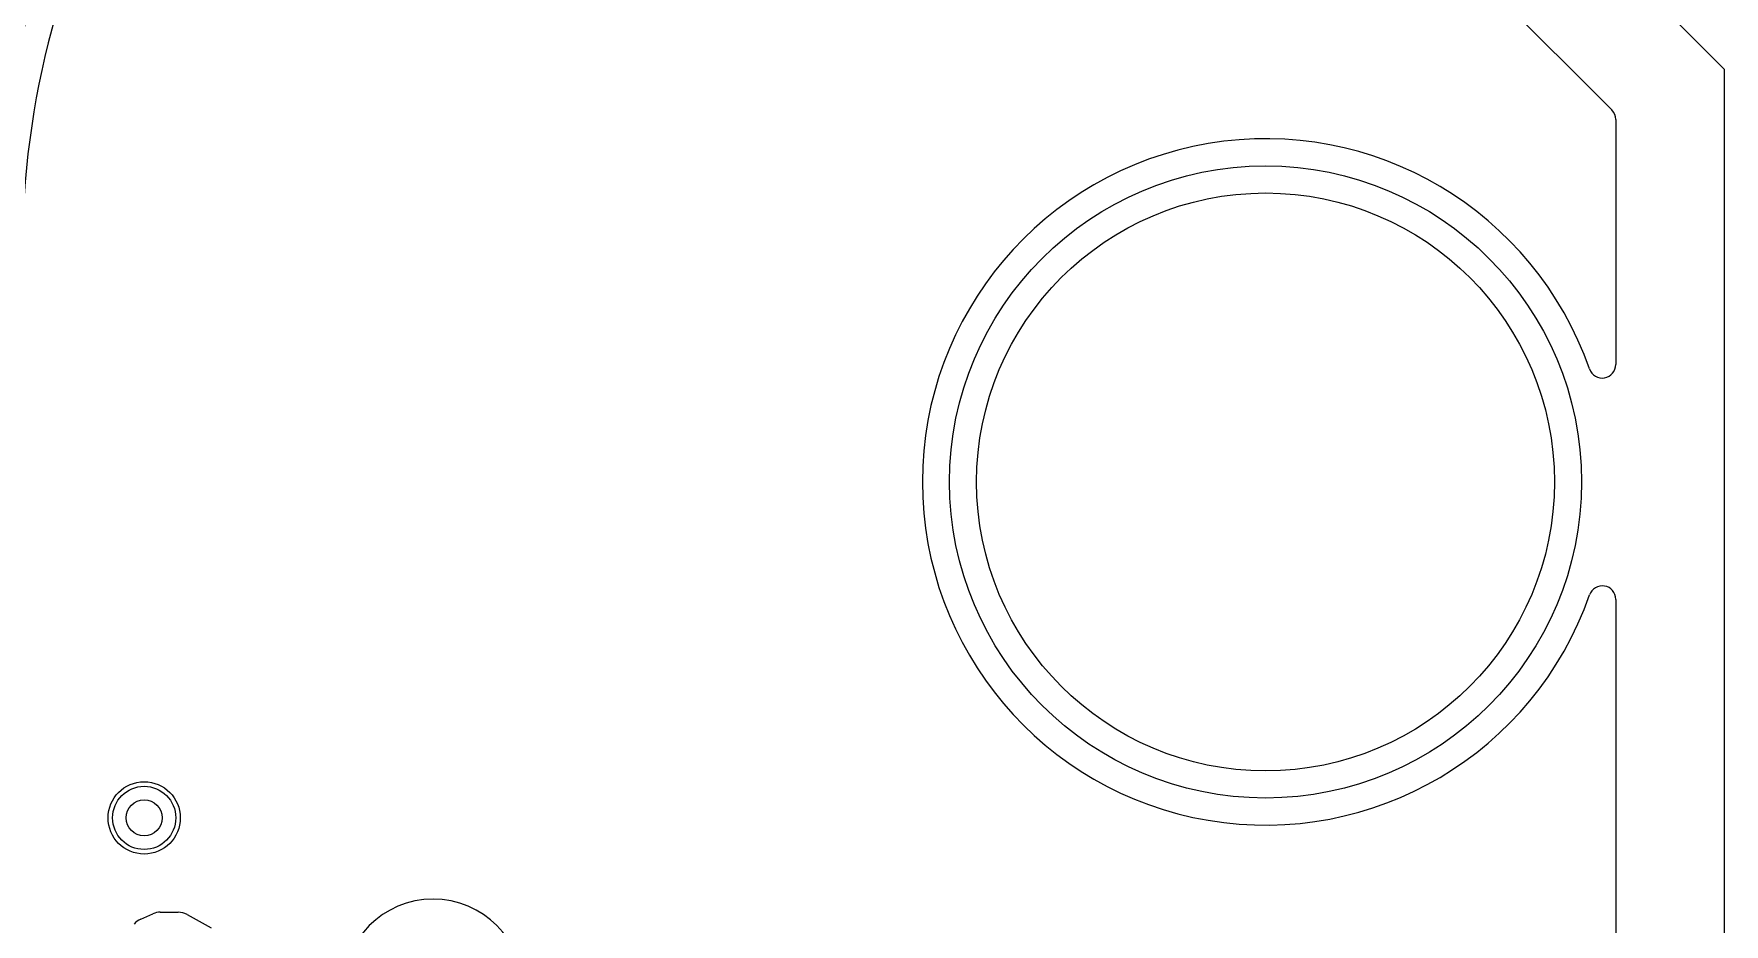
# Model space of a CAD drawing. Extents: x 0 to 57.1, y 0 to 59.8.
# Drawn here: x 47.79 to 57.15, y 39.61 to 44.54 of the extents above; entities that cross this region are included whole.
import ezdxf

# ---------------------------------------------------------------- set-up
doc = ezdxf.new("R2010")
doc.units = 0
for name, color, linetype in [('Hole', 1, 'CONTINUOUS'), ('L1', 3, 'CONTINUOUS'), ('L2', 3, 'CONTINUOUS'), ('L3', 3, 'CONTINUOUS'), ('L4', 3, 'CONTINUOUS'), ('Outline', 7, 'CONTINUOUS'), ('PartsSilk-A', 221, 'CONTINUOUS'), ('Resist-A', 2, 'CONTINUOUS'), ('Resist-B', 2, 'CONTINUOUS'), ('Silk-A', 140, 'CONTINUOUS')]:
    doc.layers.add(name, color=color, linetype=linetype)

msp = doc.modelspace()

# ---------------------------------------------------------------- linework, layer by layer
at = {"layer": 'Hole'}
for centre, radius in [((54.61, 42.06), 1.6), ((48.4, 40.2), 0.1)]:
    msp.add_circle(centre, radius, dxfattribs=at)
at = {"layer": 'L1'}
for p, q in [((54.18571, 46.46171), (56.52799, 44.11944)), ((56.54996, 44.06641), (56.54996, 42.71017)), ((56.54996, 41.40983), (56.54996, 35.27425))]:
    msp.add_line(p, q, dxfattribs=at)
msp.add_circle((48.4, 40.2), 0.2, dxfattribs=at)
for centre, radius, start, end in [((52.5, 43.73012), 5.375, 149.999873, 180), ((52.5, 43.73012), 5.225, 149.999881, 180), ((52.5, 43.33012), 5.075, 150.000006, 180), ((52.5, 43.33012), 4.925, 150.000017, 180), ((52.5, 43.33027), 4.77496, 150.00002, -179.9982), ((56.47496, 44.06641), 0.075, 0, 45), ((54.61, 42.06), 1.90004, 19.219773, -19.219773), ((56.47496, 42.71017), 0.075, -160.779896, 0), ((56.47496, 41.40983), 0.075, 0, 160.779896)]:
    msp.add_arc(centre, radius, start, end, dxfattribs=at)
at = {"layer": 'L2'}
for p, q in [((54.18571, 46.46171), (56.52799, 44.11944)), ((56.54996, 44.06641), (56.54996, 42.71017)), ((56.54996, 41.40983), (56.54996, 35.27425))]:
    msp.add_line(p, q, dxfattribs=at)
msp.add_circle((48.4, 40.2), 0.2, dxfattribs=at)
for centre, radius, start, end in [((56.47496, 44.06641), 0.075, 0, 45), ((54.61, 42.06), 1.90004, 19.219773, -19.219773), ((56.47496, 42.71017), 0.075, -160.779896, 0), ((56.47496, 41.40983), 0.075, 0, 160.779896)]:
    msp.add_arc(centre, radius, start, end, dxfattribs=at)
at = {"layer": 'L3'}
for p, q in [((54.18571, 46.46171), (56.52799, 44.11944)), ((56.54996, 44.06641), (56.54996, 42.71017)), ((56.54996, 41.40983), (56.54996, 35.27425))]:
    msp.add_line(p, q, dxfattribs=at)
msp.add_circle((48.4, 40.2), 0.2, dxfattribs=at)
for centre, radius, start, end in [((56.47496, 44.06641), 0.075, 0, 45), ((54.61, 42.06), 1.90004, 19.219773, -19.219773), ((56.47496, 42.71017), 0.075, -160.779896, 0), ((56.47496, 41.40983), 0.075, 0, 160.779896)]:
    msp.add_arc(centre, radius, start, end, dxfattribs=at)
at = {"layer": 'L4'}
for p, q in [((54.18571, 46.46171), (56.52799, 44.11944)), ((56.54996, 44.06641), (56.54996, 42.71017)), ((56.54996, 41.40983), (56.54996, 35.27425))]:
    msp.add_line(p, q, dxfattribs=at)
msp.add_circle((48.4, 40.2), 0.2, dxfattribs=at)
for centre, radius, start, end in [((56.47496, 44.06641), 0.075, 0, 45), ((54.61, 42.06), 1.90004, 19.219773, -19.219773), ((56.47496, 42.71017), 0.075, -160.779896, 0), ((56.47496, 41.40983), 0.075, 0, 160.779896)]:
    msp.add_arc(centre, radius, start, end, dxfattribs=at)
at = {"layer": 'Outline'}
for p, q in [((54.61, 46.886), (57.15, 44.346)), ((57.15, 44.346), (57.15, 34.845))]:
    msp.add_line(p, q, dxfattribs=at)
at = {"layer": 'PartsSilk-A'}
for start, end in [(90, -90), (-90, 90)]:
    msp.add_arc((50, 39.25), 0.5, start, end, dxfattribs=at)
at = {"layer": 'Resist-A'}
for centre, radius in [((54.61, 42.06), 1.75), ((48.4, 40.2), 0.175)]:
    msp.add_circle(centre, radius, dxfattribs=at)
at = {"layer": 'Resist-B'}
for centre, radius in [((54.61, 42.06), 1.75), ((48.4, 40.2), 0.175)]:
    msp.add_circle(centre, radius, dxfattribs=at)
at = {"layer": 'Silk-A'}
for p, q in [((48.38161, 39.63953), (48.44828, 39.66916)), ((48.48889, 39.67778), (48.58889, 39.67778)), ((48.63746, 39.66519), (48.77079, 39.59111))]:
    msp.add_line(p, q, dxfattribs=at)
for centre, radius, start, end in [((50, 39.25), 0.5, 90, -90), ((50, 39.25), 0.5, -90, 90), ((48.42222, 39.54815), 0.1, 113.960744, 140.712891), ((48.48889, 39.57778), 0.1, 90, 113.961692), ((48.58889, 39.57778), 0.1, 60.940944, 90)]:
    msp.add_arc(centre, radius, start, end, dxfattribs=at)

doc.saveas('drawing.dxf')
